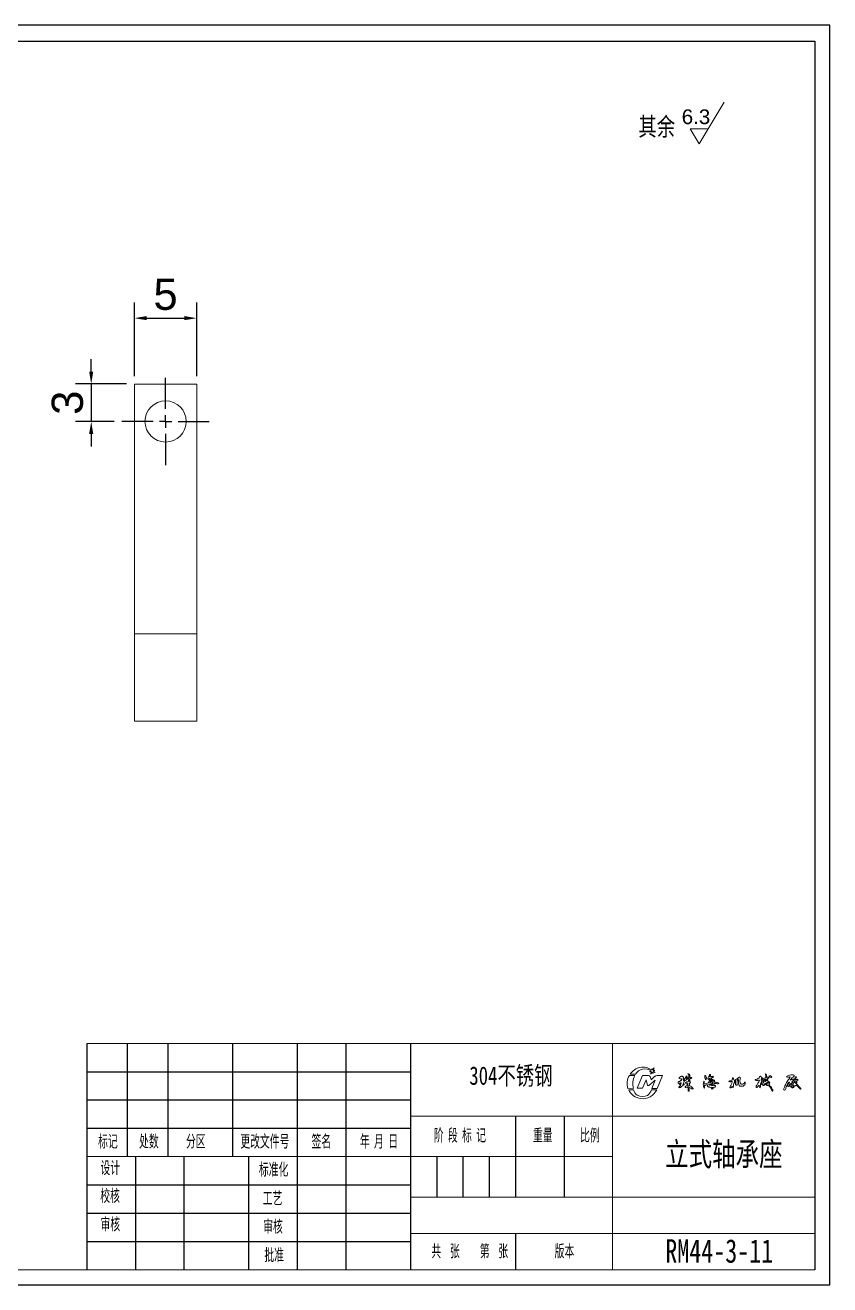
# Model space of a CAD drawing. Header units: millimetres. Extents: x 159963 to 160106, y -90407 to -90306.
# Drawn here: x 160041.4 to 160105.8, y -90407.2 to -90306.3 of the extents above; entities that cross this region are included whole.
import ezdxf

# ---------------------------------------------------------------- set-up
doc = ezdxf.new("R2010")
doc.units = ezdxf.units.MM
doc.linetypes.add('ACAD_ISO04W100', pattern=[30, 24, -3, 0, -3])
for name, color, linetype in [('10', 7, 'Continuous'), ('5', 7, 'Continuous'), ('9', 7, 'Continuous')]:
    doc.layers.add(name, color=color, linetype=linetype)
doc.layers.add('中心线', color=6, linetype='ACAD_ISO04W100', lineweight=0)
doc.layers.add('尺寸线', color=100, linetype='Continuous', lineweight=5)
doc.styles.add('SLDTEXTSTYLE1', font='TXT', dxfattribs={"width": 0.7, "bigfont": 'bigfont'})
doc.styles.get("Standard").update_dxf_attribs({"font": 'arial.ttf'})
doc.dimstyles.new('ISO-25', dxfattribs={"dimtxt": 2.5, "dimasz": 2.5, "dimexe": 1.25, "dimexo": 0.625, "dimtad": 1, "dimtih": 1, "dimtoh": 1, "dimtxsty": 'Standard', "dimcen": 2.5, "dimadec": 0, "dimazin": 0, "dimtfac": 1, "dimtmove": 0, "dimatfit": 3, "dimfxl": 1, "dimarcsym": 0})

# ---------------------------------------------------------------- blocks, each defined once
blk = doc.blocks.new('SW_CENTERMARKSYMBOL_3')
at = {"layer": '10', "color": 0}
for p, q in [((0, 1), (0, 3.5)), ((-1, 0), (-3.5, 0)), ((0, 0), (-0.5, 0)), ((0, 0), (0, 0.5)), ((0, 0), (0, -0.5)), ((0, 0), (0.5, 0)), ((1, 0), (3.5, 0)), ((0, -1), (0, -3.5))]:
    blk.add_line(p, q, dxfattribs=at)
blk = doc.blocks.new('*D303')
at = {"layer": 'Defpoints', "color": 0, "transparency": 16777216}
for p in [(160055.12, -90329.76), (160050.12, -90335.03), (160055.12, -90335.03)]:
    blk.add_point(p, dxfattribs=at)
at = {"layer": '尺寸线', "color": 0, "lineweight": -2, "transparency": 16777216}
for p, q in [((160050.12, -90334.41), (160050.12, -90328.51)), ((160055.12, -90334.41), (160055.12, -90328.51)), ((160051.12, -90329.76), (160054.12, -90329.76))]:
    blk.add_line(p, q, dxfattribs=at)
at = {"layer": '尺寸线', "color": 0, "transparency": 16777216}
for points in [[(160051.12, -90329.59), (160051.12, -90329.92), (160050.12, -90329.76)], [(160054.12, -90329.59), (160054.12, -90329.92), (160055.12, -90329.76)]]:
    blk.add_solid(points, dxfattribs=at)
at = {"layer": '尺寸线', "color": 0, "transparency": 16777216, "insert": (160052.62, -90327.86), "char_height": 2.5, "attachment_point": 5}
blk.add_mtext('5', dxfattribs=at)
blk = doc.blocks.new('*D305')
at = {"layer": 'Defpoints', "color": 0, "transparency": 16777216}
for p in [(160050.12, -90335.03), (160046.67, -90338.03), (160049.12, -90338.03)]:
    blk.add_point(p, dxfattribs=at)
at = {"layer": '尺寸线', "color": 0, "lineweight": -2, "transparency": 16777216}
for p, q in [((160046.67, -90334.03), (160046.67, -90333.03)), ((160049.5, -90335.03), (160045.42, -90335.03)), ((160046.67, -90335.03), (160046.67, -90338.03)), ((160048.5, -90338.03), (160045.42, -90338.03)), ((160046.67, -90339.03), (160046.67, -90340.03))]:
    blk.add_line(p, q, dxfattribs=at)
at = {"layer": '尺寸线', "color": 0, "transparency": 16777216}
for points in [[(160046.5, -90334.03), (160046.83, -90334.03), (160046.67, -90335.03)], [(160046.5, -90339.03), (160046.83, -90339.03), (160046.67, -90338.03)]]:
    blk.add_solid(points, dxfattribs=at)
at = {"layer": '尺寸线', "color": 0, "transparency": 16777216, "insert": (160044.77, -90336.53), "char_height": 2.5, "attachment_point": 5, "rotation": 90}
blk.add_mtext('3', dxfattribs=at)

msp = doc.modelspace()

# ---------------------------------------------------------------- linework, layer by layer
at = {"color": 7, "linetype": 'Continuous', "lineweight": 15}
for p, q in [((160095.355, -90315.795), (160097.355, -90312.461)), ((160094.64, -90314.604), (160095.355, -90315.795)), ((160094.64, -90314.604), (160096.07, -90314.604)), ((160050.124, -90335.031), (160055.124, -90335.031)), ((160050.124, -90355.031), (160050.124, -90335.031)), ((160055.124, -90355.031), (160055.124, -90335.031)), ((160050.124, -90362.031), (160050.124, -90355.031)), ((160050.124, -90355.031), (160055.124, -90355.031)), ((160055.124, -90362.031), (160055.124, -90355.031)), ((160055.124, -90362.031), (160050.124, -90362.031))]:
    msp.add_line(p, q, dxfattribs=at)
msp.add_circle((160052.624, -90338.031), 1.65, dxfattribs=at)
at = {"layer": '10', "color": 7, "lineweight": 15}
for p, q in [((160088.417, -90387.829), (160088.417, -90396.896)), ((160072.226, -90393.657), (160104.608, -90393.657)), ((160046.321, -90396.896), (160088.417, -90396.896)), ((160088.417, -90396.896), (160088.417, -90405.962)), ((160072.226, -90400.134), (160104.608, -90400.134)), ((160072.226, -90403.054), (160104.608, -90403.054))]:
    msp.add_line(p, q, dxfattribs=at)
at = {"layer": '5', "color": 7, "lineweight": 15}
for p, q in [((160046.321, -90387.829), (160104.608, -90387.829)), ((160046.321, -90387.829), (160104.608, -90387.829)), ((160089.76, -90390.394), (160090.202, -90390.394)), ((160090.255, -90390.291), (160089.827, -90390.291)), ((160090.379, -90391.429), (160090.803, -90390.399)), ((160090.803, -90390.399), (160091.236, -90390.399)), ((160091.405, -90390.09), (160091.502, -90390.026)), ((160091.526, -90390.098), (160091.408, -90390.098)), ((160091.46, -90390.264), (160091.526, -90390.098)), ((160091.586, -90390.129), (160091.467, -90390.268)), ((160091.535, -90389.958), (160091.547, -90389.867)), ((160091.567, -90389.863), (160091.618, -90389.95)), ((160091.64, -90390.223), (160091.586, -90390.129)), ((160091.618, -90389.95), (160091.748, -90389.788)), ((160091.661, -90390.121), (160091.66, -90390.217)), ((160091.8, -90390.17), (160091.661, -90390.121)), ((160091.756, -90389.793), (160091.676, -90389.978)), ((160091.676, -90389.978), (160091.779, -90389.981)), ((160091.781, -90389.988), (160091.704, -90390.046)), ((160091.704, -90390.046), (160091.811, -90390.153)), ((160091.976, -90390.399), (160092.405, -90390.399)), ((160092.405, -90390.399), (160091.977, -90391.432)), ((160095.799, -90390.404), (160095.825, -90390.39)), ((160095.825, -90390.39), (160095.852, -90390.403)), ((160096.206, -90390.318), (160096.236, -90390.323)), ((160100.651, -90390.307), (160100.66, -90390.28)), ((160100.665, -90390.337), (160100.651, -90390.307)), ((160100.679, -90390.436), (160100.665, -90390.337)), ((160090.082, -90391.429), (160089.644, -90391.431)), ((160090.805, -90391.429), (160090.379, -90391.429)), ((160091.093, -90390.749), (160090.805, -90391.429)), ((160091.216, -90391.214), (160091.093, -90390.749)), ((160091.306, -90391.214), (160091.216, -90391.214)), ((160091.819, -90390.763), (160091.306, -90391.214)), ((160091.44, -90390.537), (160091.497, -90390.739)), ((160091.497, -90390.739), (160091.786, -90390.468)), ((160091.55, -90391.432), (160091.819, -90390.763)), ((160091.977, -90391.432), (160091.55, -90391.432)), ((160093.719, -90391.369), (160093.728, -90391.342)), ((160093.818, -90390.999), (160093.805, -90391.015)), ((160093.861, -90391.07), (160093.842, -90391.131)), ((160093.857, -90391.171), (160093.907, -90391.024)), ((160093.893, -90390.814), (160093.919, -90390.798)), ((160093.933, -90390.672), (160093.907, -90390.658)), ((160094.086, -90390.793), (160094.115, -90390.797)), ((160094.093, -90391.084), (160094.112, -90391.06)), ((160094.112, -90391.06), (160094.143, -90391.063)), ((160094.251, -90391.369), (160094.231, -90391.347)), ((160094.264, -90390.998), (160094.261, -90390.969)), ((160094.291, -90391.008), (160094.264, -90390.998)), ((160094.305, -90390.614), (160094.317, -90390.638)), ((160094.45, -90391.025), (160094.433, -90391.007)), ((160094.439, -90391.224), (160094.447, -90391.355)), ((160094.458, -90391.191), (160094.457, -90391.169)), ((160094.468, -90391.417), (160094.458, -90391.191)), ((160094.512, -90390.671), (160094.485, -90390.66)), ((160094.639, -90390.636), (160094.612, -90390.648)), ((160095.733, -90390.873), (160095.755, -90390.86)), ((160095.76, -90391.415), (160095.735, -90391.412)), ((160095.759, -90391.211), (160095.756, -90391.24)), ((160095.784, -90391.194), (160095.759, -90391.211)), ((160095.778, -90391.393), (160095.76, -90391.415)), ((160096.01, -90391.175), (160095.991, -90391.155)), ((160096.01, -90391.206), (160096.01, -90391.175)), ((160096.182, -90390.474), (160096.178, -90390.505)), ((160096.231, -90390.433), (160096.182, -90390.474)), ((160096.198, -90390.946), (160096.208, -90390.959)), ((160096.263, -90390.744), (160096.216, -90390.926)), ((160096.234, -90391.172), (160096.25, -90391.148)), ((160096.249, -90390.653), (160096.241, -90390.629)), ((160096.26, -90391.085), (160096.281, -90391.071)), ((160096.264, -90390.864), (160096.281, -90390.784)), ((160096.317, -90390.849), (160096.281, -90390.874)), ((160096.297, -90390.886), (160096.315, -90390.872)), ((160096.327, -90390.87), (160096.339, -90390.881)), ((160096.33, -90391.454), (160096.331, -90391.426)), ((160096.445, -90390.952), (160096.435, -90391.017)), ((160096.455, -90391.056), (160096.473, -90390.91)), ((160096.545, -90391.338), (160096.52, -90391.346)), ((160096.647, -90391.295), (160096.636, -90391.324)), ((160096.653, -90391.215), (160096.666, -90391.237)), ((160096.92, -90391.022), (160096.916, -90391.053)), ((160097.735, -90390.893), (160097.719, -90390.876)), ((160097.887, -90390.893), (160097.848, -90390.912)), ((160097.887, -90391.389), (160097.862, -90391.396)), ((160097.983, -90390.889), (160097.957, -90390.873)), ((160098.004, -90391.284), (160097.976, -90391.283)), ((160097.988, -90390.926), (160097.983, -90390.889)), ((160098.011, -90391.322), (160098.004, -90391.284)), ((160098.015, -90390.625), (160098.023, -90390.593)), ((160098.023, -90390.593), (160098.055, -90390.593)), ((160098.076, -90391.339), (160098.046, -90391.355)), ((160098.167, -90390.768), (160098.194, -90390.796)), ((160098.261, -90390.725), (160098.254, -90390.758)), ((160098.308, -90391.182), (160098.34, -90391.185)), ((160098.403, -90390.803), (160098.42, -90390.774)), ((160098.468, -90390.726), (160098.49, -90390.741)), ((160099.998, -90391.348), (160099.974, -90391.372)), ((160100.166, -90391.217), (160100.161, -90391.185)), ((160100.164, -90390.572), (160100.167, -90390.503)), ((160100.226, -90391.358), (160100.208, -90391.381)), ((160100.312, -90390.782), (160100.338, -90390.793)), ((160100.358, -90390.894), (160100.335, -90390.901)), ((160100.391, -90390.597), (160100.391, -90390.625)), ((160100.488, -90390.764), (160100.407, -90390.849)), ((160100.462, -90391.135), (160100.435, -90391.12)), ((160100.495, -90391.212), (160100.464, -90391.206)), ((160100.48, -90390.869), (160100.525, -90390.82)), ((160100.651, -90390.686), (160100.571, -90390.71)), ((160100.643, -90390.75), (160100.685, -90390.743)), ((160100.651, -90391.037), (160100.645, -90391.007)), ((160100.648, -90390.858), (160100.648, -90390.832)), ((160100.807, -90390.66), (160100.651, -90390.686)), ((160100.688, -90391.123), (160100.663, -90391.139)), ((160100.739, -90391.068), (160100.688, -90391.123)), ((160100.692, -90390.745), (160100.719, -90390.77)), ((160100.724, -90391.136), (160100.775, -90391.126)), ((160100.758, -90390.976), (160100.753, -90390.983)), ((160100.755, -90390.84), (160100.788, -90390.831)), ((160100.767, -90390.534), (160100.79, -90390.555)), ((160100.885, -90390.93), (160100.889, -90390.964)), ((160100.889, -90390.964), (160100.917, -90390.988)), ((160100.939, -90390.9), (160100.969, -90390.908)), ((160100.976, -90391.064), (160100.959, -90391.09)), ((160100.974, -90390.431), (160100.96, -90390.462)), ((160100.96, -90390.462), (160100.985, -90390.49)), ((160101.162, -90390.512), (160101.15, -90390.479)), ((160102.59, -90390.968), (160102.581, -90390.944)), ((160102.585, -90391.187), (160102.59, -90391.155)), ((160102.626, -90391.237), (160102.585, -90391.187)), ((160102.645, -90390.759), (160102.676, -90390.764)), ((160102.753, -90391.237), (160102.728, -90391.259)), ((160102.792, -90390.871), (160102.778, -90390.906)), ((160103.013, -90390.869), (160102.981, -90390.868)), ((160103.057, -90390.701), (160103.045, -90390.735)), ((160103.045, -90390.735), (160103.057, -90390.758)), ((160103.118, -90390.497), (160103.138, -90390.523)), ((160103.246, -90390.71), (160103.27, -90390.735)), ((160089.705, -90391.544), (160090.099, -90391.544)), ((160091.518, -90391.544), (160091.951, -90391.544)), ((160094.49, -90391.653), (160094.474, -90391.629)), ((160094.548, -90391.618), (160094.547, -90391.646)), ((160094.872, -90391.442), (160094.86, -90391.465)), ((160101.246, -90391.644), (160101.216, -90391.652)), ((159966.141, -90405.962), (160104.61, -90405.962))]:
    msp.add_line(p, q, dxfattribs=at)
for centre, radius, start, end in [((160090.789, -90391.035), 1.212, 148.10678, 199.0712), ((160090.836, -90390.919), 1.188, 53.99854, 148.11308), ((160091.512, -90391.072), 1.474, 152.64769, 194.03749), ((160091.008, -90390.767), 0.891, 56.30183, 147.72417), ((160091.251, -90390.597), 0.199, 17.84837, 94.25997), ((160091.408, -90390.094), 0.00422, 123.59808, 270), ((160091.463, -90390.265), 0.00422, 158.25924, 319.48501), ((160091.558, -90389.869), 0.0105, 30.5695, 172.24527), ((160091.649, -90390.217), 0.0105, 210.0475, 359.33925), ((160091.752, -90389.791), 0.00422, 336.84757, 141.15035), ((160091.779, -90389.985), 0.00422, 306.89987, 88.42974), ((160092, -90390.765), 0.366, 93.88116, 125.93911), ((160091.804, -90390.16), 0.0105, 250.62338, 44.9943), ((160094.467, -90390.308), 0.0394, 66.69586, 147.69693), ((160094.426, -90390.347), 0.0612, 25.63936, 82.80869), ((160094.189, -90390.498), 0.342, 356.13915, 31.29985), ((160094.478, -90390.387), 0.115, 12.6009, 87.89792), ((160094.396, -90390.46), 0.218, 346.7386, 26.84101), ((160095.934, -90390.456), 0.144, 159.05098, 196.84599), ((160095.908, -90390.404), 0.0562, 179.85433, 247.00262), ((160094.22, -90389.447), 2.16, 330.76649, 333.99261), ((160094.595, -90389.433), 1.838, 328.44852, 331.21479), ((160096.174, -90390.363), 0.0905, 309.16772, 348.94294), ((160095.645, -90390.627), 0.665, 21.79876, 27.21515), ((160100.674, -90390.323), 0.045, 21.32184, 108.17619), ((160100.515, -90390.422), 0.232, 356.92747, 29.94288), ((160101, -90390.683), 0.253, 53.71884, 95.69989), ((160102.765, -90391.176), 0.822, 103.38514, 121.96981), ((160102.77, -90390.931), 0.588, 86.6853, 109.38389), ((160102.827, -90390.554), 0.211, 59.89747, 96.25219), ((160102.89, -90390.421), 0.0663, 292.93388, 49.26034), ((160093.752, -90390.976), 0.0918, 111.73471, 250.43201), ((160093.506, -90390.41), 0.525, 293.74076, 304.37866), ((160093.802, -90390.903), 0.473, 259.91518, 270.87813), ((160093.59, -90391.336), 0.303, 52.03613, 64.44068), ((160094.579, -90391.957), 1.05, 135.77997, 144.14487), ((160093.822, -90390.641), 0.089, 115.88205, 173.9154), ((160093.81, -90390.521), 0.135, 235.55963, 273.09561), ((160094.18, -90390.656), 0.598, 227.57647, 233.63482), ((160093.824, -90390.563), 0.0407, 90.16643, 177.15274), ((160093.906, -90391.006), 0.192, 94.00789, 122.49705), ((160093.841, -90391.021), 0.0357, 171.39316, 285.58996), ((160093.801, -90391.258), 0.118, 274.20871, 318.69402), ((160093.867, -90390.475), 0.187, 254.45682, 282.35154), ((160093.845, -90391.013), 0.0308, 67.96471, 152.63215), ((160093.907, -90390.577), 0.0994, 95.00357, 146.77594), ((160093.832, -90391.128), 0.0114, 236.67345, 342.78491), ((160093.724, -90391.131), 0.139, 317.34984, 342.87309), ((160093.851, -90391.066), 0.0114, 342.78491, 91.18323), ((160093.814, -90390.82), 0.171, 284.42988, 294.48738), ((160093.886, -90390.99), 0.0154, 338.4925, 93.47325), ((160094.253, -90391.611), 0.456, 123.39982, 142.88236), ((160093.951, -90390.522), 0.0683, 40.56591, 139.98771), ((160093.876, -90391.016), 0.0315, 345.40153, 40.67624), ((160093.756, -90390.74), 0.173, 340.21454, 1.49825), ((160093.79, -90390.694), 0.145, 343.75878, 9.03261), ((160093.815, -90390.854), 0.421, 55.36323, 63.54781), ((160093.523, -90390.424), 0.939, 300.69424, 306.31765), ((160093.917, -90390.993), 0.173, 317.22654, 337.38014), ((160094.05, -90391.064), 0.0467, 262.75607, 335.03996), ((160094.357, -90390.377), 0.329, 203.40216, 213.911), ((160094.32, -90390.688), 0.256, 170.36434, 204.19773), ((160093.963, -90390.582), 0.122, 328.87571, 9.96208), ((160093.972, -90390.975), 0.135, 321.28638, 0.14287), ((160094.327, -90391.427), 0.351, 125.14715, 135.17814), ((160094.16, -90390.963), 0.0542, 96.06335, 192.77441), ((160093.964, -90390.714), 0.172, 331.4243, 351.08691), ((160094.104, -90391.095), 0.0499, 295.09104, 39.4683), ((160094.212, -90390.771), 0.083, 117.42123, 158.79048), ((160094.228, -90390.909), 0.0984, 90.76751, 143.3679), ((160094.092, -90390.884), 0.0666, 338.26911, 30.74864), ((160094.252, -90390.711), 0.0794, 126.9119, 170.0414), ((160093.823, -90390.466), 0.422, 334.47962, 342.72974), ((160094.519, -90390.746), 0.331, 131.13318, 152.18921), ((160094.128, -90390.591), 0.24, 294.24208, 316.26159), ((160093.929, -90391.253), 0.316, 342.7667, 353.93769), ((160094.294, -90391.305), 0.0535, 96.00648, 160.44021), ((160094.338, -90390.997), 0.382, 256.86891, 284.61724), ((160094.368, -90391.091), 0.162, 99.81165, 131.03223), ((160093.867, -90390.836), 0.592, 315.43317, 324.4382), ((160094.361, -90390.905), 0.125, 235.83347, 305.07277), ((160094.352, -90390.505), 0.0518, 71.26752, 170.74483), ((160094.612, -90391.064), 0.436, 127.31067, 135.32762), ((160094.479, -90390.661), 0.181, 145.51709, 164.82413), ((160094.414, -90390.825), 0.211, 93.20974, 117.52757), ((160094.06, -90390.342), 0.347, 321.3255, 331.19696), ((160094.381, -90390.971), 0.0568, 72.56929, 135.4047), ((160094.293, -90390.571), 0.156, 290.38055, 312.91964), ((160096.228, -90392.713), 2.426, 138.66815, 140.81882), ((160094.332, -90390.479), 0.0438, 316.66988, 32.3132), ((160094.402, -90390.82), 0.097, 267.43343, 338.97668), ((160094.41, -90390.565), 0.121, 264.95169, 308.03305), ((160094.471, -90390.707), 0.115, 81.92744, 126.67163), ((160094.302, -90391.004), 0.15, 314.20692, 351.58046), ((160094.387, -90391.173), 0.0392, 312.80177, 359.72413), ((160094.427, -90391.199), 0.0143, 191.77564, 274.76943), ((160094.443, -90391.178), 0.0172, 30.37273, 163.99607), ((160094.427, -90391.224), 0.0114, 3.57579, 82.82114), ((160094.435, -90391.356), 0.0114, 264.40984, 3.57579), ((160093.396, -90391.557), 1.08, 356.16, 7.45446), ((160094.467, -90390.533), 0.0636, 288.53917, 10.41098), ((160096.366, -90391.107), 1.89, 169.54971, 172.32807), ((160094.23, -90390.704), 0.284, 347.61238, 6.50537), ((160094.71, -90391.458), 0.179, 152.93266, 192.2151), ((160094.573, -90391.434), 0.0605, 53.29979, 111.01202), ((160094.748, -90391.154), 0.192, 166.95309, 194.40932), ((160093.849, -90390.797), 0.778, 336.20184, 340.66322), ((160094.851, -90390.818), 0.48, 233.13321, 244.16571), ((160094.715, -90390.846), 0.133, 159.46151, 185.23184), ((160094.797, -90390.674), 0.282, 220.65354, 233.05021), ((160094.644, -90391.045), 0.0606, 130.87673, 189.16745), ((160095.068, -90390.822), 0.478, 166.56195, 177.22767), ((160094.769, -90390.702), 0.167, 161.24927, 183.02782), ((160094.571, -90390.927), 0.0792, 294.8967, 339.12946), ((160094.68, -90390.523), 0.0733, 169.41921, 216.93768), ((160094.561, -90391.613), 0.233, 40.42099, 78.10447), ((160094.667, -90390.38), 0.193, 256.37479, 283.87397), ((160093.959, -90391.14), 0.71, 15.08818, 19.81229), ((160094.655, -90390.463), 0.174, 264.49128, 284.4301), ((160094.216, -90391.994), 0.857, 40.12015, 60.26806), ((160093.976, -90389.582), 1.274, 304.54577, 308.42677), ((160094.726, -90390.634), 0.0687, 52.06811, 100.59966), ((160095.826, -90391.13), 0.155, 172.67696, 206.24608), ((160095.059, -90390.95), 0.634, 345.35926, 353.68154), ((160096.715, -90391.076), 1.036, 186.8083, 198.94544), ((160095.899, -90391.071), 0.217, 150.43685, 166.48195), ((160095.334, -90390.821), 0.403, 339.33731, 352.68595), ((160095.884, -90391.045), 0.149, 165.44538, 199.15041), ((160095.56, -90390.914), 0.202, 332.22312, 15.46446), ((160095.493, -90389.756), 1.362, 280.54822, 288.24676), ((160095.439, -90391.364), 0.34, 355.24294, 21.39194), ((160095.735, -90390.483), 0.713, 273.97991, 278.85581), ((160096.233, -90390.484), 0.438, 181.72603, 206.7303), ((160096.673, -90390.388), 0.881, 199.4082, 203.32193), ((160095.965, -90391.384), 0.231, 83.52515, 121.48032), ((160095.788, -90390.599), 0.158, 298.71089, 345.13535), ((160095.652, -90390.596), 0.273, 4.16649, 30.95386), ((160095.869, -90390.702), 0.351, 278.35182, 308.34024), ((160096.328, -90390.503), 0.41, 190.29648, 199.45662), ((160096.095, -90391.217), 0.0859, 172.86773, 253.42089), ((160096.376, -90390.696), 0.334, 144.34957, 170.68907), ((160095.546, -90390.82), 0.532, 13.13159, 19.52313), ((160096.099, -90390.665), 0.0496, 224.4428, 331.22424), ((160095.87, -90392.161), 0.885, 70.91261, 76.87081), ((160095.977, -90390.893), 0.137, 322.56195, 347.73017), ((160096.363, -90391.027), 0.272, 144.60088, 157.4718), ((160096.172, -90391.117), 0.0472, 147.82, 225.32738), ((160096.377, -90391.669), 0.627, 91.09513, 113.0134), ((160096.317, -90390.579), 0.599, 252.69997, 262.0361), ((160095.971, -90390.772), 0.195, 330.18511, 347.99972), ((160096.199, -90390.706), 0.0593, 102.74047, 162.33987), ((160096.276, -90391.108), 0.246, 241.49331, 269.79703), ((160096.82, -90391.15), 0.739, 143.38742, 152.8231), ((160096.224, -90390.428), 0.0895, 239.46341, 298.59173), ((160096.23, -90390.687), 0.0584, 78.85274, 139.1547), ((160096.337, -90391.055), 0.177, 133.38991, 142.03165), ((160096.243, -90390.811), 0.152, 256.87561, 276.74517), ((160095.87, -90390.538), 0.396, 334.36531, 343.16404), ((160096.455, -90391.147), 0.205, 162.46075, 180.49175), ((160096.266, -90390.935), 0.0274, 257.35369, 8.59842), ((160096.456, -90390.844), 0.218, 135.77568, 152.49696), ((160096.275, -90390.865), 0.0112, 174.36274, 305.45423), ((160096.27, -90390.416), 0.0908, 267.65225, 307.84646), ((160096.362, -90391.836), 0.489, 82.33881, 100.222), ((160096.321, -90390.81), 0.0485, 132.13492, 147.01586), ((160096.231, -90391.204), 0.143, 30.60002, 69.33977), ((160096.335, -90390.82), 0.0653, 87.96358, 135.13708), ((160096.304, -90390.895), 0.0112, 128.13944, 185.70466), ((160096.534, -90390.905), 0.242, 177.83307, 186.1836), ((160097.025, -90391.081), 0.822, 145.28134, 151.83317), ((160096.321, -90390.88), 0.0112, 62.84712, 128.13944), ((160096.276, -90390.779), 0.0807, 300.7695, 314.15184), ((160096.411, -90390.802), 0.326, 94.04097, 105.21873), ((160096.382, -90391.574), 0.157, 86.44899, 109.08666), ((160096.497, -90391.128), 0.334, 110.46738, 119.5821), ((160096.154, -90390.367), 0.429, 295.31345, 303.35768), ((160094.978, -90390.786), 1.418, 343.36215, 345.88869), ((160096.395, -90391.123), 0.0905, 230.0997, 288.7629), ((160096.595, -90390.684), 0.323, 217.59684, 226.2384), ((160096.322, -90390.542), 0.0757, 291.27437, 335.76256), ((160096.299, -90390.709), 0.34, 281.26614, 291.01765), ((160096.413, -90390.896), 0.0464, 206.74106, 293.2294), ((160096.42, -90390.855), 0.0566, 358.35224, 134.77651), ((160096.4, -90391.401), 0.0848, 259.12262, 341.84204), ((160096.548, -90391.059), 0.604, 99.23738, 105.30645), ((160096.439, -90390.81), 0.0979, 48.73299, 120.01574), ((160096.412, -90390.434), 0.141, 261.14893, 286.60528), ((160096.387, -90391.372), 0.0456, 275.85777, 27.63047), ((160096.424, -90391.015), 0.0112, 255.96963, 351.74296), ((160096.396, -90391.166), 0.0507, 304.08962, 16.85772), ((160096.434, -90390.95), 0.0112, 351.74296, 101.99256), ((160096.222, -90391.079), 0.234, 341.9753, 5.65657), ((160096.446, -90390.524), 0.0605, 29.98959, 85.48529), ((160096.316, -90390.434), 0.192, 315.36404, 341.91805), ((160096.318, -90390.873), 0.159, 346.49377, 5.8595), ((160096.385, -90391.332), 0.135, 314.57212, 353.66859), ((160096.441, -90390.867), 0.145, 28.24187, 64.4197), ((160096.836, -90391.159), 0.303, 155.57345, 184.64559), ((160096.586, -90391.111), 0.0896, 234.80046, 273.26907), ((160096.567, -90391.178), 0.162, 262.30006, 295.26022), ((160096.594, -90391.123), 0.0953, 74.17181, 110.67067), ((160096.537, -90390.836), 0.0488, 338.24435, 50.47087), ((160096.654, -90390.88), 0.0757, 160.09577, 229.41631), ((160096.538, -90391.551), 0.355, 71.13597, 81.36517), ((160096.675, -90390.491), 0.452, 261.08588, 268.85479), ((160096.657, -90391.349), 0.32, 74.94063, 96.59662), ((160096.841, -90391.327), 0.196, 152.8165, 170.71013), ((160096.461, -90392.648), 1.717, 78.08665, 83.14928), ((160096.902, -90390.646), 0.427, 247.66272, 259.89858), ((160096.806, -90391.114), 0.146, 38.77309, 86.38804), ((160096.856, -90390.946), 0.123, 256.86653, 299.54845), ((160097.763, -90390.883), 0.0443, 88.61056, 171.00204), ((160097.903, -90390.264), 0.651, 255.08217, 265.17792), ((160097.492, -90389.639), 1.23, 282.75949, 289.69337), ((160097.975, -90391.338), 0.164, 142.60953, 185.5261), ((160098.302, -90390.813), 0.73, 227.76456, 232.93961), ((160096.91, -90390.629), 1.115, 326.89245, 332.27689), ((160097.666, -90389.999), 0.921, 283.87896, 288.39849), ((160097.769, -90391.198), 0.224, 301.92472, 337.74683), ((160097.504, -90390.859), 0.488, 323.66249, 352.08888), ((160097.894, -90390.669), 0.129, 275.53426, 19.80089), ((160098.045, -90391.32), 0.0345, 183.7166, 270.64392), ((160097.904, -90390.735), 0.208, 8.57633, 43.3212), ((160097.836, -90391.226), 0.265, 334.88556, 4.48875), ((160098.86, -90391.212), 0.76, 174.6877, 179.49849), ((160098.743, -90391.274), 0.654, 150.74152, 168.3445), ((160098.194, -90390.685), 0.0873, 192.53939, 251.94565), ((160098.298, -90390.909), 0.133, 157.77031, 200.13057), ((160098.089, -90390.798), 0.105, 324.71284, 1.10896), ((160096.74, -90390.85), 1.522, 353.37041, 358.4457), ((160098.462, -90391.039), 0.21, 176.21977, 222.91089), ((160097.883, -90390.846), 0.382, 353.22326, 13.37655), ((160098.381, -90390.885), 0.199, 97.62492, 126.71996), ((160098.284, -90391.087), 0.113, 299.96091, 333.97474), ((160098.317, -90390.592), 0.102, 291.38328, 329.59079), ((160098.63, -90390.988), 0.254, 168.09333, 190.89099), ((160099.688, -90391.016), 1.309, 180.85757, 185.26996), ((160096.569, -90390.558), 1.85, 348.24412, 352.41924), ((160098.176, -90390.279), 0.431, 302.1333, 311.08782), ((160098.203, -90390.512), 0.341, 309.7516, 321.08318), ((160099.057, -90391.468), 1.051, 121.01497, 124.68213), ((160097.823, -90390.874), 0.68, 359.98446, 11.3371), ((160099.694, -90390.908), 1.191, 178.38568, 183.24953), ((160097.574, -90391.065), 0.935, 1.34932, 5.47816), ((160098.778, -90391.072), 0.271, 173.7747, 209.46668), ((160098.575, -90390.609), 0.0727, 345.38413, 144.80873), ((160098.317, -90391.52), 0.387, 44.49478, 54.49986), ((160098.717, -90390.75), 0.514, 256.03282, 286.0682), ((160099.709, -90390.844), 1.096, 171.97534, 186.07816), ((160098.454, -90391.041), 0.183, 5.2333, 26.02074), ((160098.337, -90390.56), 0.315, 335.38476, 347.64566), ((160098.684, -90391.024), 0.0469, 179.65304, 263.12671), ((160098.732, -90391.016), 0.0765, 225.36565, 276.03531), ((160098.771, -90390.762), 0.331, 264.62119, 299.72766), ((160098.794, -90391.009), 0.244, 285.56644, 4.42241), ((160098.892, -90390.986), 0.0769, 304.03292, 19.3571), ((160099.028, -90391.009), 0.0799, 97.374, 142.60412), ((160098.975, -90390.977), 0.064, 348.07803, 47.47698), ((160099.888, -90390.745), 0.0506, 164.68104, 236.53228), ((160099.573, -90389.642), 1.122, 283.75338, 299.43994), ((160099.932, -90390.637), 0.166, 244.58666, 279.90362), ((160100.213, -90391.299), 0.299, 168.75715, 188.62986), ((160099.995, -90391.261), 0.114, 226.63108, 258.92644), ((160100.105, -90391.338), 0.21, 133.79354, 152.12619), ((160101.538, -90392.076), 1.811, 146.2824, 150.59117), ((160099.997, -90390.502), 0.301, 263.10676, 289.05182), ((160100.209, -90391.434), 0.228, 132.11322, 157.7573), ((160099.293, -90390.642), 0.854, 329.85284, 336.70089), ((160100.027, -90391.165), 0.105, 285.90802, 322.94314), ((160101.208, -90391.537), 1.261, 146.00988, 153.76073), ((160100.086, -90390.647), 0.14, 273.57476, 301.33654), ((160100.184, -90391.262), 0.0808, 106.80552, 154.70226), ((160100.091, -90390.551), 0.076, 295.73802, 343.67734), ((160100.103, -90390.803), 0.0662, 333.32896, 33.04183), ((160100.398, -90391.257), 0.235, 170.09056, 187.70482), ((160100.279, -90391.291), 0.114, 178.86858, 231.52787), ((160100.252, -90390.554), 0.0993, 92.38317, 148.90354), ((160100.162, -90391.276), 0.104, 307.91305, 3.57718), ((160100.196, -90390.555), 0.113, 29.05936, 62.6982), ((160099.606, -90391.12), 0.662, 352.93608, 1.78853), ((160100.735, -90391.222), 0.472, 177.52003, 185.77892), ((160100.452, -90391.085), 0.184, 132.14254, 184.52517), ((160100.091, -90390.801), 0.363, 34.18843, 55.84857), ((160100.412, -90390.734), 0.111, 136.29963, 205.60617), ((160100.384, -90391.058), 0.0607, 40.82293, 171.14546), ((160100.4, -90391.051), 0.0766, 178.40215, 296.86375), ((160100.381, -90390.932), 0.0557, 145.75587, 196.87612), ((160100.313, -90390.553), 0.106, 280.30258, 317.03011), ((160100.416, -90390.808), 0.0799, 120.06604, 168.66267), ((160100.449, -90390.943), 0.103, 113.55705, 151.15416), ((160100.525, -90390.823), 0.171, 117.32381, 150.67009), ((160100.438, -90390.969), 0.0508, 260.33848, 339.3398), ((160100.52, -90390.699), 0.0784, 85.12581, 159.15713), ((160100.599, -90391.166), 0.141, 167.22594, 196.26337), ((160100.489, -90390.877), 0.0124, 136.79223, 219.18543), ((160100.393, -90390.942), 0.103, 334.11276, 33.40374), ((160100.554, -90390.823), 0.0879, 101.59953, 138.47708), ((160100.663, -90391.538), 0.366, 106.59712, 117.29771), ((160100.534, -90390.828), 0.0124, 50.34535, 136.79223), ((160100.423, -90390.224), 0.411, 284.62522, 298.58625), ((160100.524, -90390.707), 0.0323, 291.61523, 331.22067), ((160100.778, -90390.592), 0.327, 223.91936, 233.06684), ((160100.582, -90390.749), 0.0401, 106.57999, 138.65368), ((160100.339, -90391.071), 0.248, 332.27933, 356.40053), ((160100.616, -90390.832), 0.041, 211.8628, 320.3412), ((160100.681, -90391.095), 0.0953, 112.33808, 174.96964), ((160100.606, -90390.418), 0.167, 274.63376, 297.53629), ((160100.707, -90390.782), 0.0777, 162.39629, 220.38071), ((160100.644, -90390.762), 0.0124, 98.9286, 162.02323), ((160100.874, -90391.063), 0.224, 173.2568, 199.67777), ((160101.483, -90390.361), 0.808, 185.35467, 190.09043), ((160100.634, -90390.53), 0.0606, 323.57903, 26.99106), ((160100.687, -90390.756), 0.0124, 63.95188, 98.9286), ((160100.727, -90391.148), 0.0124, 100.81612, 189.86149), ((160101.139, -90390.854), 0.517, 214.91395, 222.13171), ((160100.817, -90390.764), 0.0983, 183.43577, 230.57471), ((160100.605, -90391.003), 0.149, 333.79983, 7.70906), ((160101.228, -90390.386), 0.484, 185.74219, 197.75807), ((160100.773, -90390.993), 0.208, 265.22559, 302.16234), ((160100.807, -90390.997), 0.0532, 86.59074, 157.39669), ((160100.832, -90390.825), 0.0913, 84.32528, 129.54923), ((160100.558, -90390.836), 0.23, 1.34784, 20.86675), ((160100.741, -90390.98), 0.15, 283.29535, 322.17982), ((160100.758, -90390.368), 0.19, 279.60894, 299.35701), ((160100.78, -90390.48), 0.182, 278.36914, 309.82239), ((160100.683, -90391.045), 0.163, 13.91894, 38.73773), ((160100.445, -90390.86), 0.415, 358.63909, 17.65342), ((160100.786, -90391.056), 0.0747, 347.88195, 42.25172), ((160100.871, -90390.615), 0.0836, 35.28434, 103.784), ((160101.148, -90390.788), 0.3, 195.79593, 208.35528), ((160100.894, -90391.212), 0.0434, 17.36706, 104.68947), ((160101.981, -90391.448), 1.365, 139.74669, 142.61696), ((160100.813, -90390.915), 0.127, 324.84653, 6.92606), ((160101.552, -90390.927), 0.674, 203.80113, 217.99314), ((160101.712, -90390.77), 0.818, 203.01254, 219.36768), ((160100.866, -90390.99), 0.132, 326.39261, 38.84945), ((160101.172, -90390.309), 0.26, 224.06332, 255.8517), ((160100.722, -90391.623), 0.411, 29.24927, 43.23074), ((160100.191, -90391.884), 1.069, 23.02971, 33.77647), ((160101.557, -90391.237), 0.512, 201.2342, 216.21796), ((160101.076, -90390.472), 0.0947, 289.88514, 334.75238), ((160101.648, -90391.185), 0.542, 330.5705, 344.60798), ((160103.472, -90391.836), 1.396, 150.49191, 158.70448), ((160104.034, -90391.933), 1.943, 144.39322, 156.18351), ((160102.879, -90391.563), 0.611, 156.17451, 171.84725), ((160101.613, -90390.958), 0.792, 333.14693, 340.4125), ((160102.421, -90390.423), 0.107, 211.526, 265.05364), ((160102.633, -90391.271), 0.278, 149.57008, 170.24812), ((160101.892, -90390.73), 0.641, 321.42723, 333.3333), ((160102.49, -90390.348), 0.197, 246.3551, 266.49125), ((160102.676, -90391.195), 0.231, 126.85048, 184.77042), ((160102.529, -90391.228), 0.0841, 170.36269, 258.35962), ((160104.055, -90391.774), 1.872, 142.57197, 148.72607), ((160102.609, -90391.049), 0.147, 128.70562, 167.67336), ((160102.594, -90390.817), 0.296, 93.92541, 113.05638), ((160102.476, -90391.238), 0.0807, 296.26699, 7.90397), ((160102.521, -90391.12), 0.186, 70.99544, 91.21424), ((160102.613, -90391.05), 0.0848, 105.64458, 152.31163), ((160102.912, -90391.188), 0.358, 175.57336, 186.27583), ((160102.726, -90391.216), 0.18, 119.67298, 162.09876), ((160102.309, -90390.475), 0.305, 328.24474, 340.39086), ((160102.6, -90390.594), 0.0768, 57.68166, 109.54099), ((160102.577, -90391.079), 0.0764, 279.859, 329.55007), ((160102.945, -90390.855), 0.445, 133.02447, 141.47338), ((160102.508, -90391.465), 0.256, 32.44039, 62.65213), ((160102.814, -90391.393), 0.377, 82.49047, 117.89979), ((160102.635, -90391.062), 0.0571, 277.86904, 342.46026), ((160102.691, -90390.754), 0.0459, 103.22258, 185.78051), ((160102.904, -90390.823), 0.235, 142.55764, 165.52461), ((160102.813, -90390.741), 0.136, 124.03824, 166.83196), ((160102.666, -90391.223), 0.146, 28.2798, 80.59196), ((160102.605, -90390.89), 0.238, 45.42807, 61.96929), ((160102.864, -90391.211), 0.181, 219.82796, 272.67461), ((160102.812, -90391.241), 0.0858, 192.14943, 281.43708), ((160103.116, -90390.958), 0.503, 127.55775, 138.95119), ((160102.666, -90391.142), 0.129, 312.22426, 354.53917), ((160102.788, -90390.674), 0.0494, 250.82895, 328.87951), ((160102.819, -90390.878), 0.049, 213.84895, 289.59587), ((160102.764, -90390.765), 0.11, 284.86175, 320.05275), ((160102.715, -90390.318), 0.259, 291.36547, 320.75735), ((160102.815, -90391.276), 0.0508, 285.82337, 359.73893), ((160102.871, -90390.797), 0.106, 57.89123, 112.61628), ((160102.762, -90391.356), 0.438, 62.90644, 80.31864), ((160102.764, -90390.684), 0.173, 298.95203, 321.00139), ((160102.797, -90391.086), 0.0941, 344.00346, 45.24173), ((160101.818, -90391.073), 1.067, 348.99341, 354.35643), ((160102.808, -90391.266), 0.142, 297.09266, 351.0472), ((160102.71, -90391.127), 0.178, 343.37318, 4.79056), ((160102.873, -90390.736), 0.0622, 295.25267, 27.83355), ((160103.022, -90391.285), 0.0746, 132.8218, 182.25923), ((160103.041, -90390.815), 0.0801, 173.56539, 221.70524), ((160102.988, -90391.02), 0.0595, 19.14625, 116.08979), ((160103.658, -90390.94), 0.71, 158.37591, 169.09229), ((160103.004, -90391.182), 0.0581, 236.10494, 304.29465), ((160103.171, -90390.704), 0.174, 149.67755, 171.63458), ((160103.075, -90390.936), 0.0909, 72.4547, 132.90662), ((160103.111, -90390.621), 0.0907, 134.76416, 177.12423), ((160102.216, -90390.325), 1.222, 312.19317, 316.66432), ((160103.103, -90390.986), 0.0606, 193.22324, 255.94484), ((160103.123, -90390.575), 0.0779, 93.49946, 166.2315), ((160102.638, -90390.501), 0.465, 334.51803, 342.68356), ((160103.196, -90391.083), 0.354, 102.49944, 113.25453), ((160102.918, -90390.488), 0.224, 317.14152, 350.82555), ((160103.031, -90390.997), 0.0747, 320.17858, 12.47358), ((160102.235, -90390.921), 0.87, 356.01313, 4.70489), ((160102.816, -90391.662), 0.576, 49.86849, 59.86227), ((160103.177, -90390.81), 0.0923, 86.97612, 128.36632), ((160102.762, -90391), 0.397, 347.3147, 356.93361), ((160104.1, -90390.239), 1.273, 221.73635, 227.72098), ((160103.032, -90390.948), 0.146, 330.1538, 9.64947), ((160103.348, -90390.886), 0.177, 149.89594, 192.59769), ((160103.223, -90390.788), 0.0812, 73.34155, 120.35971), ((160105.31, -90389.196), 2.934, 223.64523, 226.8958), ((160103.178, -90390.701), 0.0979, 280.20216, 339.20847), ((160099.209, -90395.126), 5.642, 42.33545, 44.36126), ((160102.746, -90392.002), 0.868, 45.44785, 49.88656), ((160103.536, -90391.318), 0.193, 199.81102, 248.88841), ((160102.236, -90392.501), 1.639, 39.85673, 45.75202), ((160090.799, -90391.051), 1.2, 204.25819, 263.22268), ((160090.705, -90391.458), 0.612, 188.07778, 239.36943), ((160090.833, -90391.083), 1.002, 243.98588, 292.70965), ((160090.851, -90391.054), 1.204, 260.74299, 335.98713), ((160090.513, -90391.225), 1.054, 312.06403, 342.41098), ((160094.5, -90391.512), 0.142, 265.92367, 288.99747), ((160094.627, -90391.571), 0.092, 170.8204, 210.91739), ((160094.278, -90391.527), 0.259, 353.48882, 6.8611), ((160094.801, -90391.393), 0.0929, 227.82776, 309.58112), ((160096.382, -90391.425), 0.0595, 208.77301, 271.37545), ((160100.878, -90391.763), 0.348, 29.13681, 40.08432), ((160102.281, -90390.684), 1.354, 215.24554, 219.50841), ((160101.282, -90391.574), 0.102, 191.22426, 229.74851), ((160101.062, -90391.614), 0.187, 350.69717, 21.33761), ((160102.188, -90391.5), 0.0832, 144.17237, 214.89385), ((160102.175, -90391.465), 0.0995, 236.57187, 353.53592), ((160103.451, -90391.457), 0.0441, 291.03733, 9.09892)]:
    msp.add_arc(centre, radius, start, end, dxfattribs=at)
at = {"layer": '9', "color": 7}
for p, q in [((160105.808, -90306.299), (159963.209, -90306.299)), ((160105.808, -90407.162), (160105.808, -90306.299)), ((159966.141, -90307.586), (160104.61, -90307.586)), ((160104.61, -90307.586), (160104.61, -90405.962)), ((160046.321, -90387.829), (160046.321, -90405.962)), ((160049.559, -90387.829), (160049.559, -90396.896)), ((160052.797, -90387.829), (160052.797, -90396.896)), ((160057.978, -90387.829), (160057.978, -90396.896)), ((160063.159, -90387.829), (160063.159, -90405.962)), ((160067.045, -90387.829), (160067.045, -90405.962)), ((160072.226, -90387.829), (160072.226, -90405.962)), ((160046.321, -90390.095), (160072.226, -90390.095)), ((160046.321, -90392.362), (160072.226, -90392.362)), ((160080.645, -90393.657), (160080.645, -90400.134)), ((160084.531, -90393.657), (160084.531, -90400.134)), ((160046.321, -90394.629), (160072.226, -90394.629)), ((160050.206, -90396.896), (160050.206, -90405.962)), ((160054.092, -90396.896), (160054.092, -90405.962)), ((160059.273, -90396.896), (160059.273, -90405.962)), ((160074.331, -90396.896), (160074.331, -90400.134)), ((160076.436, -90396.896), (160076.436, -90400.134)), ((160078.54, -90396.896), (160078.54, -90400.134)), ((160046.321, -90399.162), (160072.226, -90399.162)), ((160046.321, -90401.429), (160072.226, -90401.429)), ((160080.645, -90403.054), (160080.645, -90405.962)), ((160046.321, -90403.696), (160072.226, -90403.696)), ((159963.209, -90407.162), (160105.808, -90407.162))]:
    msp.add_line(p, q, dxfattribs=at)

# ---------------------------------------------------------------- block references
at = {"layer": '中心线'}
msp.add_blockref('SW_CENTERMARKSYMBOL_3', (160052.624, -90338.031), dxfattribs=at)

# ---------------------------------------------------------------- texts
at = {"attachment_point": 1}
for s, width, gutter_width, insert, char_height in [('{\\fHYSWLongFangSong|b0|i0|c134|p2;其余}', 68.98912, 2.94, (160090.483, -90313.687), 1.47), ('{\\fHYSWLongFangSong|b0|i0|c134|p2;立式轴承座}', 575.65939, 2.94, (160092.619, -90395.758), 1.8816), ('{\\fHYSWLongFangSong|b0|i0|c134|p2;RM44-3-11}', 100.74039, 0.514, (160092.637, -90403.509), 1.8816)]:
    msp.add_mtext_dynamic_manual_height_columns(s, width=width, gutter_width=gutter_width, heights=[0], dxfattribs=dict(at, insert=insert, char_height=char_height))
at = {"color": 7, "linetype": 'Continuous', "lineweight": 15, "insert": (160093.95, -90313.043), "char_height": 1.176, "attachment_point": 1}
msp.add_mtext_dynamic_manual_height_columns('6.3', width=2.1196, gutter_width=7.35, heights=[0], dxfattribs=at)
at = {"insert": (160076.943, -90389.676), "char_height": 1.8816, "width": 575.65939, "attachment_point": 1}
msp.add_mtext('{\\fHYSWLongFangSong|b0|i0|c134|p2;\\H0.78125x;304不锈钢    \\fSimSun|b0|i0|c134|p2;\\H1.28x; }', dxfattribs=at)
at = {"layer": '9', "color": 7, "char_height": 0.97601, "attachment_point": 2, "style": 'SLDTEXTSTYLE1'}
for s, insert in [('{\\fHYSWLongFangSong|b0|i0|c134|p2;标记}', (160048.004, -90395.177)), ('{\\fHYSWLongFangSong|b0|i0|c134|p2;处数}', (160051.285, -90395.177)), ('{\\fHYSWLongFangSong|b0|i0|c134|p2;分区}', (160055.042, -90395.177)), ('{\\fHYSWLongFangSong|b0|i0|c134|p2;更改文件号}', (160060.571, -90395.177)), ('{\\fHYSWLongFangSong|b0|i0|c134|p2;签名}', (160065.09, -90395.177)), ('{\\fHYSWLongFangSong|b0|i0|c134|p2;年 月 日}', (160069.703, -90395.177)), ('{\\fHYSWLongFangSong|b0|i0|c134|p2;阶 段 标 记}', (160076.188, -90394.69)), ('{\\fHYSWLongFangSong|b0|i0|c134|p2;重量}', (160082.826, -90394.69)), ('{\\fHYSWLongFangSong|b0|i0|c134|p2;比例}', (160086.596, -90394.69)), ('{\\fHYSWLongFangSong|b0|i0|c134|p2;设计}', (160048.195, -90397.295)), ('{\\fHYSWLongFangSong|b0|i0|c134|p2;标准化}', (160061.273, -90397.427)), ('{\\fHYSWLongFangSong|b0|i0|c134|p2;校核}', (160048.179, -90399.532)), ('{\\fHYSWLongFangSong|b0|i0|c134|p2;工艺}', (160061.189, -90399.735)), ('{\\fHYSWLongFangSong|b0|i0|c134|p2;审核}', (160048.196, -90401.808)), ('{\\fHYSWLongFangSong|b0|i0|c134|p2;审核}', (160061.222, -90401.996)), ('{\\fHYSWLongFangSong|b0|i0|c134|p2;批准}', (160061.317, -90404.274)), ('{\\fHYSWLongFangSong|b0|i0|c134|p2;共  张}', (160075.04, -90403.959)), ('{\\fHYSWLongFangSong|b0|i0|c134|p2;第  张}', (160078.921, -90403.959)), ('{\\fHYSWLongFangSong|b0|i0|c134|p2;版本}', (160084.559, -90403.959))]:
    msp.add_mtext(s, dxfattribs=dict(at, insert=insert))

# ---------------------------------------------------------------- dimensions: what is measured, and where the dimension line sits
at = {"layer": '尺寸线'}
dim = msp.add_linear_dim(base=(160055.124, -90329.758), p1=(160050.124, -90335.031), p2=(160055.124, -90335.031), dimstyle='ISO-25', override={"dimasz": 1, "dimtih": 0, "dimtmove": 1}, dxfattribs=at)
dim.commit()
dim.dimension.update_dxf_attribs({"geometry": '*D303', "text_midpoint": (160052.624, -90327.861)})
dim = msp.add_linear_dim(base=(160046.668, -90338.031), p1=(160050.124, -90335.031), p2=(160049.124, -90338.031), angle=90, dimstyle='ISO-25', override={"dimasz": 1, "dimtih": 0, "dimtmove": 1}, dxfattribs=at)
dim.commit()
dim.dimension.update_dxf_attribs({"geometry": '*D305', "text_midpoint": (160044.766, -90336.531)})

doc.saveas('drawing.dxf')
